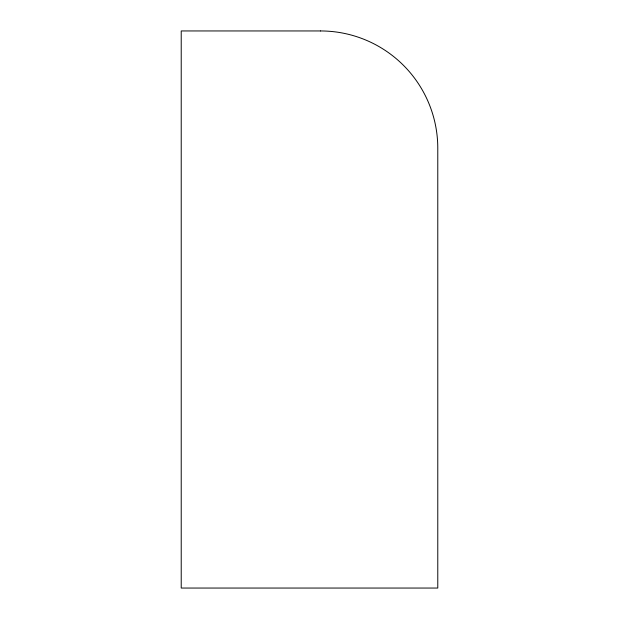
<?xml version="1.0" encoding="UTF-8"?>
<svg xmlns="http://www.w3.org/2000/svg" width="619" height="619" viewBox="0 0 619 619"><rect width="100%" height="100%" fill="white"/><g stroke="black" fill="none" stroke-linecap="round" stroke-linejoin="round"><path stroke-width="0.93" d="M320.495 30.95L181.22 30.95L181.22 588.05L437.78 588.05L437.78 148.235A117.285 117.285 0 0 0 320.495 30.95"/></g></svg>
